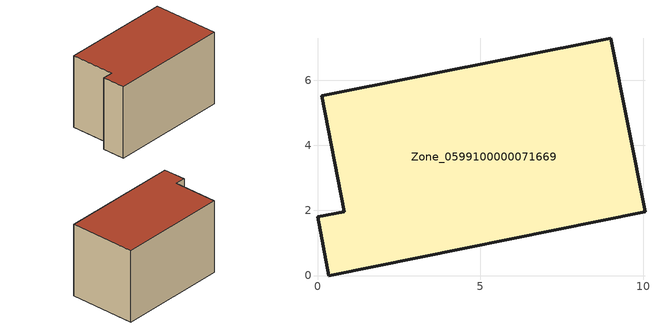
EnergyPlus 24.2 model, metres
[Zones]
Zone_0599100000071669
 floor ground (C_G): 0,1.8 0.83,1.96 0.13,5.52 9.01,7.28 10.06,1.96 0.35,0 z0
 wall outside (C_F): 0.83,1.96 0,1.8 0.35,0 10.06,1.96 9.01,7.28 0.13,5.52 0.83,1.96 z0:5.98
 roof outside (C_R): 9.01,7.28 0.13,5.52 0.83,1.96 0,1.8 0.35,0 10.06,1.96 z5.98
[BUILDING]
Pand.0599100000071669: North Axis=0; Terrain=City; Loads Convergence Tolerance Value=0.04; Temperature Convergence Tolerance Value=0.4; Solar Distribution=FullExterior; Maximum Number of Warmup Days=25; Minimum Number of Warmup Days=1
[Site:Location]
Rotterdam.The.Hague.AP_ZH_NLD Design_Conditions: Latitude=51.96; Longitude=4.45; Time Zone=1; Elevation=-4.5
[SITE:GROUNDTEMPERATURE:BUILDINGSURFACE]
18, 18, 18, 18, 18, 18, 18, 18, 18, 18, 18, 18
[MATERIAL] Thermal Absorptance=0.9; Solar Absorptance=0.7; Visible Absorptance=0.7
Name | Roughness | Thickness | Conductivity | Density | Specific Heat
G.TI.1975-1991 | MediumSmooth | 0.15 | 0.288461 | 540 | 1210
F.TI.1975-1991 | Rough | 0.3 | 0.230769 | 1920 | 840
R.TI.1975-1991 | MediumRough | 0.2 | 0.153846 | 1500 | 1000
[CONSTRUCTION]
C_G: G.TI.1975-1991
C_F: F.TI.1975-1991
C_R: R.TI.1975-1991
[ZONE]
Zone_0599100000071669: Type=1; Multiplier=1; Ceiling Height=Autocalculate; Volume=Autocalculate; Floor Area=autocalculate; Part of Total Floor Area=Yes
[ZONEINFILTRATION:DESIGNFLOWRATE]
Infil_Zone_0599100000071669: Zone or ZoneList or Space or SpaceList=Zone_0599100000071669; Schedule=AlwaysOn; Design Flow Rate Calculation Method=Flow/Area; Flow Rate per Floor Area=0.003; Constant Term Coefficient=1; Temperature Term Coefficient=0; Velocity Term Coefficient=0; Velocity Squared Term Coefficient=0
[HVACTEMPLATE:ZONE:IDEALLOADSAIRSYSTEM]
Zone_0599100000071669: Maximum Heating Supply Air Temperature=50; Minimum Cooling Supply Air Temperature=13; Maximum Heating Supply Air Humidity Ratio=0.0156; Minimum Cooling Supply Air Humidity Ratio=0.0077; Heating Limit=NoLimit; Cooling Limit=NoLimit; Dehumidification Control Type=ConstantSensibleHeatRatio; Cooling Sensible Heat Ratio=0.7; Dehumidification Setpoint=60; Humidification Control Type=None; Humidification Setpoint=30; Outdoor Air Method=None; Outdoor Air Flow Rate per Person=0.00944; Outdoor Air Flow Rate per Zone Floor Area=0; Outdoor Air Flow Rate per Zone=0; Demand Controlled Ventilation Type=None; Outdoor Air Economizer Type=NoEconomizer; Heat Recovery Type=None; Sensible Heat Recovery Effectiveness=0.7; Latent Heat Recovery Effectiveness=0.65
[ZONECONTROL:THERMOSTAT]
ThermostatControl_Zone_0599100000071669: Zone or ZoneList=Zone_0599100000071669; Control Type Schedule=DualSetpointControlType; Control 1=Thermostat_Zone_0599100000071669; Temperature Difference Between Cutout And Setpoint=0
[THERMOSTATSETPOINT:DUALSETPOINT]
Thermostat_Zone_0599100000071669: Heating Setpoint Temperature Schedule=HeatingSetpoint_Zone_0599100000071669; Cooling Setpoint Temperature Schedule=CoolingSetpoint_Zone_0599100000071669
[SCHEDULE:COMPACT]
HeatingSetpoint_Zone_0599100000071669: Through: 12/31, For: AllDays, Until: 24:00, 21
CoolingSetpoint_Zone_0599100000071669: Through: 12/31, For: AllDays, Until: 24:00, 24
DualSetpointControlType: Through: 12/31, For: AllDays, Until: 24:00, 4
AlwaysOn: Through: 12/31, For: AllDays, Until: 24:00, 1
